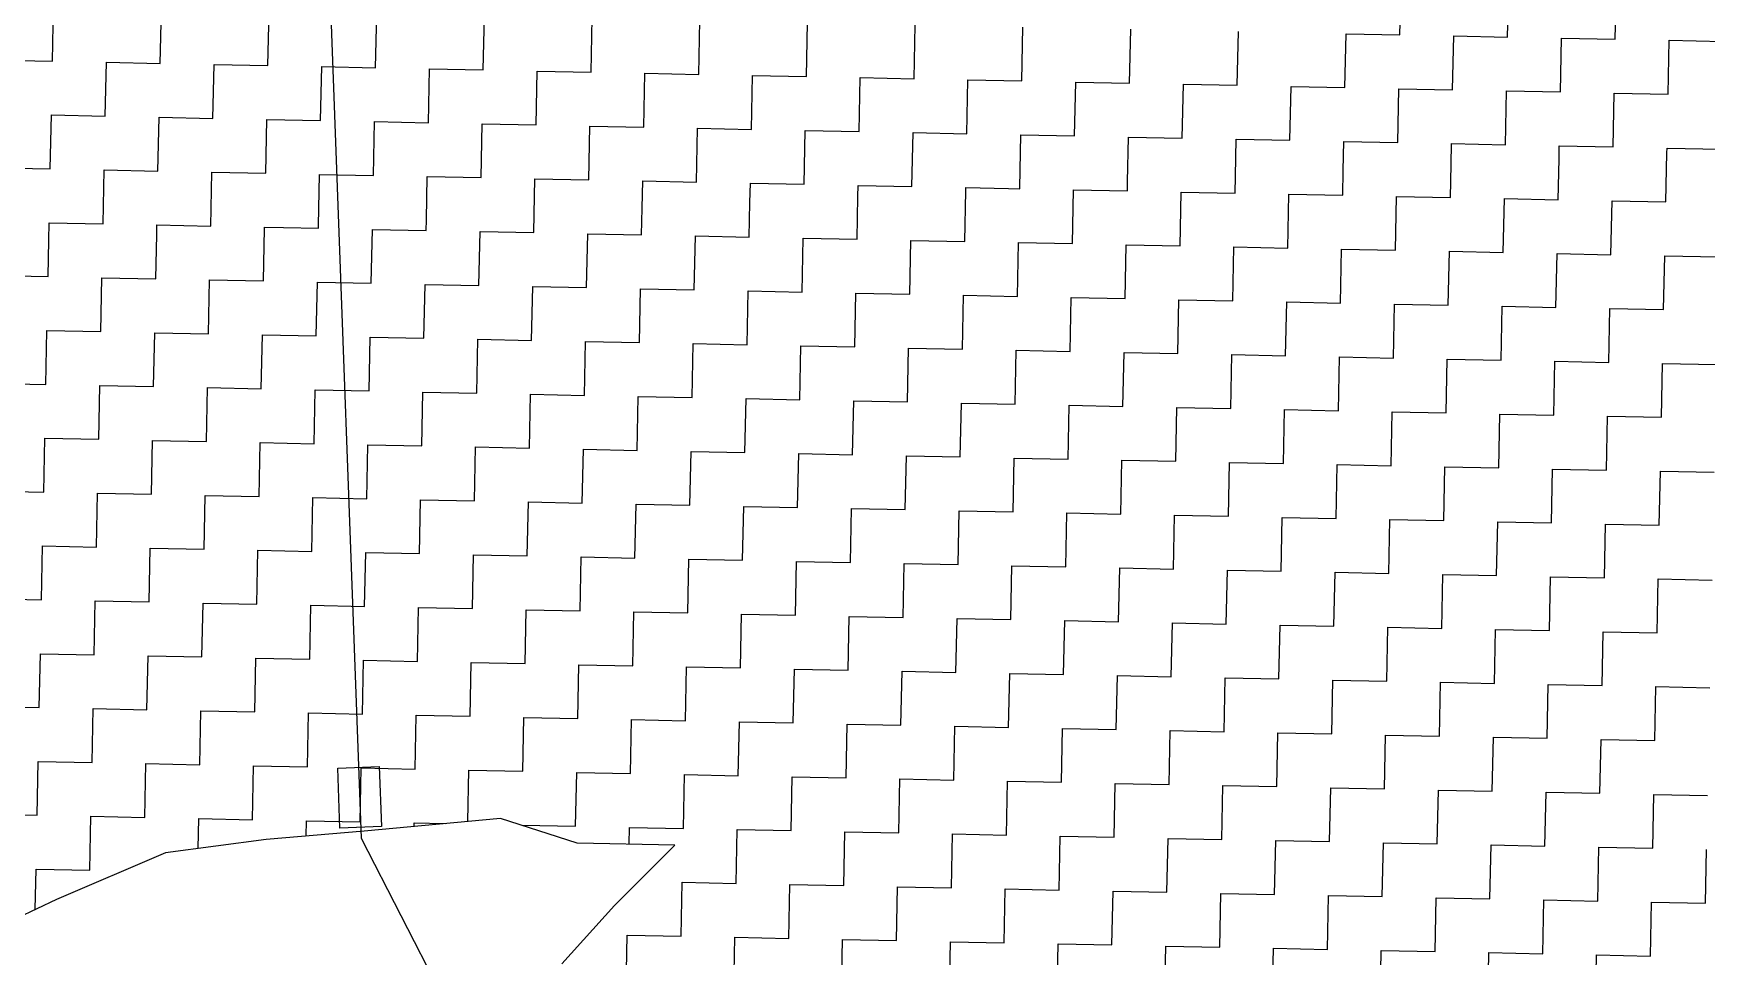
# Model space of a CAD drawing. Header units: metres. Extents: x 276691 to 279396, y 2061581 to 2064323.
# Drawn here: x 278799.7 to 278993.2, y 2063577.7 to 2063684.5 of the extents above; entities that cross this region are included whole.
import ezdxf

# ---------------------------------------------------------------- set-up
doc = ezdxf.new("R2010")
doc.units = ezdxf.units.M
doc.layers.add('POLY_HATCH', color=12, linetype='Continuous')
doc.layers.add('POLY_PARCEL', color=6, linetype='Continuous')

msp = doc.modelspace()

# ---------------------------------------------------------------- linework, layer by layer
msp.add_lwpolyline([(278835.14, 2063592.55), (278834.89, 2063599.48), (278839.68, 2063599.66), (278839.94, 2063592.73)], close=True)
at = {"layer": 'POLY_HATCH', "linetype": 'Continuous'}
for p, q in [((278957.77, 2063684.3), (278957.9, 2063690.53)), ((278970.23, 2063684.05), (278970.36, 2063690.28)), ((278982.69, 2063683.8), (278982.82, 2063690.03)), ((278801.89, 2063681.26), (278802.01, 2063687.49)), ((278814.35, 2063681), (278814.48, 2063687.23)), ((278826.81, 2063680.75), (278826.94, 2063686.98)), ((278839.27, 2063680.49), (278839.4, 2063686.72)), ((278851.73, 2063680.24), (278851.86, 2063686.47)), ((278864.19, 2063679.98), (278864.32, 2063686.21)), ((278876.65, 2063679.73), (278876.78, 2063685.96)), ((278889.11, 2063679.47), (278889.24, 2063685.7)), ((278901.57, 2063679.22), (278901.7, 2063685.45)), ((278914.03, 2063678.97), (278914.16, 2063685.2)), ((278926.49, 2063678.71), (278926.62, 2063684.94)), ((278938.95, 2063678.46), (278939.08, 2063684.69)), ((278951.41, 2063678.2), (278951.54, 2063684.43)), ((278951.54, 2063684.43), (278957.77, 2063684.3)), ((278963.87, 2063677.95), (278964, 2063684.18)), ((278964, 2063684.18), (278970.23, 2063684.05)), ((278976.33, 2063677.69), (278976.46, 2063683.92)), ((278976.46, 2063683.92), (278982.69, 2063683.8)), ((278988.79, 2063677.44), (278988.92, 2063683.67)), ((278988.92, 2063683.67), (278995.15, 2063683.54)), ((278795.66, 2063681.38), (278801.89, 2063681.26)), ((278807.99, 2063674.9), (278808.12, 2063681.13)), ((278808.12, 2063681.13), (278814.35, 2063681)), ((278820.45, 2063674.64), (278820.58, 2063680.87)), ((278820.58, 2063680.87), (278826.81, 2063680.75)), ((278832.91, 2063674.39), (278833.04, 2063680.62)), ((278833.04, 2063680.62), (278839.27, 2063680.49)), ((278845.37, 2063674.13), (278845.5, 2063680.37)), ((278845.5, 2063680.37), (278851.73, 2063680.24)), ((278857.83, 2063673.88), (278857.96, 2063680.11)), ((278857.96, 2063680.11), (278864.19, 2063679.98)), ((278870.29, 2063673.63), (278870.42, 2063679.86)), ((278870.42, 2063679.86), (278876.65, 2063679.73)), ((278882.75, 2063673.37), (278882.88, 2063679.6)), ((278882.88, 2063679.6), (278889.11, 2063679.47)), ((278895.21, 2063673.12), (278895.34, 2063679.35)), ((278895.34, 2063679.35), (278901.57, 2063679.22)), ((278907.67, 2063672.86), (278907.8, 2063679.09)), ((278907.8, 2063679.09), (278914.03, 2063678.97)), ((278920.13, 2063672.61), (278920.26, 2063678.84)), ((278920.26, 2063678.84), (278926.49, 2063678.71)), ((278932.59, 2063672.35), (278932.72, 2063678.58)), ((278932.72, 2063678.58), (278938.95, 2063678.46)), ((278945.05, 2063672.1), (278945.18, 2063678.33)), ((278945.18, 2063678.33), (278951.41, 2063678.2)), ((278957.52, 2063671.84), (278957.64, 2063678.07)), ((278957.64, 2063678.07), (278963.87, 2063677.95)), ((278969.98, 2063671.59), (278970.1, 2063677.82)), ((278970.1, 2063677.82), (278976.33, 2063677.69)), ((278982.44, 2063671.34), (278982.56, 2063677.57)), ((278982.56, 2063677.57), (278988.79, 2063677.44)), ((278801.63, 2063668.8), (278801.76, 2063675.03)), ((278801.76, 2063675.03), (278807.99, 2063674.9)), ((278814.09, 2063668.54), (278814.22, 2063674.77)), ((278814.22, 2063674.77), (278820.45, 2063674.64)), ((278826.55, 2063668.29), (278826.68, 2063674.52)), ((278826.68, 2063674.52), (278832.91, 2063674.39)), ((278839.01, 2063668.03), (278839.14, 2063674.26)), ((278839.14, 2063674.26), (278845.37, 2063674.13)), ((278851.47, 2063667.78), (278851.6, 2063674.01)), ((278851.6, 2063674.01), (278857.83, 2063673.88)), ((278863.93, 2063667.52), (278864.06, 2063673.75)), ((278864.06, 2063673.75), (278870.29, 2063673.63)), ((278876.4, 2063667.27), (278876.52, 2063673.5)), ((278876.52, 2063673.5), (278882.75, 2063673.37)), ((278888.86, 2063667.01), (278888.98, 2063673.24)), ((278888.98, 2063673.24), (278895.21, 2063673.12)), ((278901.32, 2063666.76), (278901.44, 2063672.99)), ((278901.44, 2063672.99), (278907.67, 2063672.86)), ((278913.78, 2063666.6), (278913.9, 2063672.73)), ((278913.9, 2063672.73), (278920.13, 2063672.61)), ((278926.26, 2063667.28), (278926.36, 2063672.48)), ((278926.36, 2063672.48), (278932.59, 2063672.35)), ((278938.74, 2063667.95), (278938.82, 2063672.23)), ((278938.82, 2063672.23), (278945.05, 2063672.1)), ((278951.22, 2063668.62), (278951.29, 2063671.97)), ((278951.29, 2063671.97), (278957.52, 2063671.84)), ((278963.7, 2063669.29), (278963.75, 2063671.72)), ((278963.75, 2063671.72), (278969.98, 2063671.59)), ((278976.18, 2063669.97), (278976.21, 2063671.46)), ((278976.21, 2063671.46), (278982.44, 2063671.34)), ((278988.65, 2063670.64), (278988.67, 2063671.21)), ((278988.67, 2063671.21), (278994.9, 2063671.08)), ((278795.4, 2063668.92), (278801.63, 2063668.8)), ((278963.62, 2063665.49), (278963.7, 2063669.29)), ((278976.08, 2063665.23), (278976.18, 2063669.97)), ((278988.54, 2063664.98), (278988.65, 2063670.64)), ((278807.74, 2063662.44), (278807.86, 2063668.67)), ((278807.86, 2063668.67), (278814.09, 2063668.54)), ((278820.2, 2063662.18), (278820.32, 2063668.41)), ((278820.32, 2063668.41), (278826.55, 2063668.29)), ((278832.66, 2063662.23), (278832.78, 2063668.16)), ((278832.78, 2063668.16), (278839.01, 2063668.03)), ((278845.14, 2063662.9), (278845.24, 2063667.9)), ((278845.24, 2063667.9), (278851.47, 2063667.78)), ((278857.62, 2063663.57), (278857.7, 2063667.65)), ((278857.7, 2063667.65), (278863.93, 2063667.52)), ((278870.1, 2063664.25), (278870.17, 2063667.4)), ((278870.17, 2063667.4), (278876.4, 2063667.27)), ((278882.58, 2063664.92), (278882.63, 2063667.14)), ((278882.63, 2063667.14), (278888.86, 2063667.01)), ((278926.24, 2063666.25), (278926.26, 2063667.28)), ((278938.7, 2063666), (278938.74, 2063667.95)), ((278951.16, 2063665.74), (278951.22, 2063668.62)), ((278894.96, 2063660.66), (278895.06, 2063665.59)), ((278895.06, 2063665.59), (278895.09, 2063666.89)), ((278895.09, 2063666.89), (278901.32, 2063666.76)), ((278907.42, 2063660.4), (278907.54, 2063666.27)), ((278907.54, 2063666.27), (278907.55, 2063666.63)), ((278907.55, 2063666.63), (278912.47, 2063666.53)), ((278912.47, 2063666.53), (278913.78, 2063666.5)), ((278913.78, 2063666.5), (278913.78, 2063666.6)), ((278919.88, 2063660.15), (278920.01, 2063666.38)), ((278920.01, 2063666.38), (278926.24, 2063666.25)), ((278932.34, 2063659.89), (278932.47, 2063666.12)), ((278932.47, 2063666.12), (278938.7, 2063666)), ((278944.8, 2063659.64), (278944.93, 2063665.87)), ((278944.93, 2063665.87), (278951.16, 2063665.74)), ((278957.26, 2063659.38), (278957.39, 2063665.61)), ((278957.39, 2063665.61), (278963.62, 2063665.49)), ((278969.72, 2063659.13), (278969.85, 2063665.36)), ((278969.85, 2063665.36), (278976.08, 2063665.23)), ((278982.18, 2063658.87), (278982.31, 2063665.1)), ((278982.31, 2063665.1), (278988.54, 2063664.98)), ((278857.58, 2063661.42), (278857.62, 2063663.57)), ((278870.04, 2063661.17), (278870.1, 2063664.25)), ((278882.5, 2063660.91), (278882.58, 2063664.92)), ((278801.46, 2063660.55), (278801.51, 2063662.57)), ((278801.51, 2063662.57), (278807.74, 2063662.44)), ((278813.84, 2063656.08), (278813.94, 2063661.22)), ((278813.94, 2063661.22), (278813.97, 2063662.31)), ((278813.97, 2063662.31), (278820.2, 2063662.18)), ((278826.3, 2063655.83), (278826.42, 2063661.89)), ((278826.42, 2063661.89), (278826.43, 2063662.06)), ((278826.43, 2063662.06), (278828.63, 2063662.01)), ((278828.63, 2063662.01), (278832.66, 2063661.93)), ((278832.66, 2063661.93), (278832.66, 2063662.23)), ((278838.76, 2063655.57), (278838.89, 2063661.8)), ((278838.89, 2063661.8), (278845.12, 2063661.67)), ((278845.12, 2063661.67), (278845.14, 2063662.9)), ((278851.22, 2063655.32), (278851.35, 2063661.55)), ((278851.35, 2063661.55), (278857.58, 2063661.42)), ((278863.68, 2063655.06), (278863.81, 2063661.29)), ((278863.81, 2063661.29), (278870.04, 2063661.17)), ((278801.38, 2063656.34), (278801.46, 2063660.55)), ((278876.14, 2063654.81), (278876.27, 2063661.04)), ((278876.27, 2063661.04), (278882.5, 2063660.91)), ((278888.6, 2063654.55), (278888.73, 2063660.78)), ((278888.73, 2063660.78), (278894.96, 2063660.66)), ((278901.06, 2063654.3), (278901.19, 2063660.53)), ((278901.19, 2063660.53), (278907.42, 2063660.4)), ((278913.52, 2063654.04), (278913.65, 2063660.27)), ((278913.65, 2063660.27), (278919.88, 2063660.15)), ((278925.98, 2063653.79), (278926.11, 2063660.02)), ((278926.11, 2063660.02), (278932.34, 2063659.89)), ((278938.44, 2063653.54), (278938.57, 2063659.77)), ((278938.57, 2063659.77), (278944.8, 2063659.64)), ((278950.9, 2063653.28), (278951.03, 2063659.51)), ((278951.03, 2063659.51), (278957.26, 2063659.38)), ((278963.36, 2063653.03), (278963.49, 2063659.26)), ((278963.49, 2063659.26), (278969.72, 2063659.13)), ((278975.82, 2063652.77), (278975.95, 2063659)), ((278975.95, 2063659), (278982.18, 2063658.87)), ((278988.28, 2063652.52), (278988.41, 2063658.75)), ((278988.41, 2063658.75), (278994.64, 2063658.62)), ((278795.15, 2063656.46), (278801.38, 2063656.34)), ((278807.48, 2063649.98), (278807.61, 2063656.21)), ((278807.61, 2063656.21), (278813.84, 2063656.08)), ((278819.94, 2063649.72), (278820.07, 2063655.95)), ((278820.07, 2063655.95), (278826.3, 2063655.83)), ((278832.4, 2063649.47), (278832.53, 2063655.7)), ((278832.53, 2063655.7), (278838.76, 2063655.57)), ((278844.86, 2063649.21), (278844.99, 2063655.44)), ((278844.99, 2063655.44), (278851.22, 2063655.32)), ((278857.32, 2063648.96), (278857.45, 2063655.19)), ((278857.45, 2063655.19), (278863.68, 2063655.06)), ((278869.78, 2063648.71), (278869.91, 2063654.94)), ((278869.91, 2063654.94), (278876.14, 2063654.81)), ((278882.24, 2063648.45), (278882.37, 2063654.68)), ((278882.37, 2063654.68), (278888.6, 2063654.55)), ((278894.7, 2063648.2), (278894.83, 2063654.43)), ((278894.83, 2063654.43), (278901.06, 2063654.3)), ((278907.16, 2063647.94), (278907.29, 2063654.17)), ((278907.29, 2063654.17), (278913.52, 2063654.04)), ((278919.62, 2063647.69), (278919.75, 2063653.92)), ((278919.75, 2063653.92), (278925.98, 2063653.79)), ((278932.09, 2063647.43), (278932.21, 2063653.66)), ((278932.21, 2063653.66), (278938.44, 2063653.54)), ((278944.55, 2063647.18), (278944.67, 2063653.41)), ((278944.67, 2063653.41), (278950.9, 2063653.28)), ((278957.01, 2063646.92), (278957.13, 2063653.15)), ((278957.13, 2063653.15), (278963.36, 2063653.03)), ((278969.47, 2063646.67), (278969.59, 2063652.9)), ((278969.59, 2063652.9), (278975.82, 2063652.77)), ((278981.93, 2063646.41), (278982.05, 2063652.64)), ((278982.05, 2063652.64), (278988.28, 2063652.52)), ((278801.12, 2063643.87), (278801.25, 2063650.11)), ((278801.25, 2063650.11), (278807.48, 2063649.98)), ((278813.58, 2063643.62), (278813.71, 2063649.85)), ((278813.71, 2063649.85), (278819.94, 2063649.72)), ((278826.04, 2063643.37), (278826.17, 2063649.6)), ((278826.17, 2063649.6), (278832.4, 2063649.47)), ((278838.51, 2063643.11), (278838.63, 2063649.34)), ((278838.63, 2063649.34), (278844.86, 2063649.21)), ((278850.97, 2063642.86), (278851.09, 2063649.09)), ((278851.09, 2063649.09), (278857.32, 2063648.96)), ((278863.43, 2063642.6), (278863.55, 2063648.83)), ((278863.55, 2063648.83), (278869.78, 2063648.71)), ((278875.89, 2063642.35), (278876.01, 2063648.58)), ((278876.01, 2063648.58), (278882.24, 2063648.45)), ((278888.35, 2063642.09), (278888.47, 2063648.32)), ((278888.47, 2063648.32), (278894.7, 2063648.2)), ((278900.81, 2063641.84), (278900.93, 2063648.07)), ((278900.93, 2063648.07), (278907.16, 2063647.94)), ((278913.27, 2063641.58), (278913.39, 2063647.81)), ((278913.39, 2063647.81), (278919.62, 2063647.69)), ((278925.73, 2063641.33), (278925.86, 2063647.56)), ((278925.86, 2063647.56), (278932.09, 2063647.43)), ((278938.19, 2063641.07), (278938.32, 2063647.31)), ((278938.32, 2063647.31), (278944.55, 2063647.18)), ((278950.65, 2063640.82), (278950.78, 2063647.05)), ((278950.78, 2063647.05), (278957.01, 2063646.92)), ((278963.11, 2063640.57), (278963.24, 2063646.8)), ((278963.24, 2063646.8), (278969.47, 2063646.67)), ((278975.57, 2063640.31), (278975.7, 2063646.54)), ((278975.7, 2063646.54), (278981.93, 2063646.41)), ((278988.03, 2063640.06), (278988.16, 2063646.29)), ((278988.16, 2063646.29), (278994.39, 2063646.16)), ((278794.89, 2063644), (278801.12, 2063643.87)), ((278807.23, 2063637.52), (278807.35, 2063643.75)), ((278807.35, 2063643.75), (278813.58, 2063643.62)), ((278819.69, 2063637.26), (278819.81, 2063643.49)), ((278819.81, 2063643.49), (278826.04, 2063643.37)), ((278832.15, 2063637.01), (278832.27, 2063643.24)), ((278832.27, 2063643.24), (278838.51, 2063643.11)), ((278844.61, 2063636.75), (278844.74, 2063642.98)), ((278844.74, 2063642.98), (278850.97, 2063642.86)), ((278857.07, 2063636.5), (278857.2, 2063642.73)), ((278857.2, 2063642.73), (278863.43, 2063642.6)), ((278869.53, 2063636.24), (278869.66, 2063642.47)), ((278869.66, 2063642.47), (278875.89, 2063642.35)), ((278881.99, 2063635.99), (278882.12, 2063642.22)), ((278882.12, 2063642.22), (278888.35, 2063642.09)), ((278894.45, 2063635.74), (278894.58, 2063641.97)), ((278894.58, 2063641.97), (278900.81, 2063641.84)), ((278906.91, 2063635.48), (278907.04, 2063641.71)), ((278907.04, 2063641.71), (278913.27, 2063641.58)), ((278919.37, 2063635.23), (278919.5, 2063641.46)), ((278919.5, 2063641.46), (278925.73, 2063641.33)), ((278931.83, 2063634.97), (278931.96, 2063641.2)), ((278931.96, 2063641.2), (278938.19, 2063641.07)), ((278944.29, 2063634.72), (278944.42, 2063640.95)), ((278944.42, 2063640.95), (278950.65, 2063640.82)), ((278956.75, 2063634.46), (278956.88, 2063640.69)), ((278956.88, 2063640.69), (278963.11, 2063640.57)), ((278969.21, 2063634.21), (278969.34, 2063640.44)), ((278969.34, 2063640.44), (278975.57, 2063640.31)), ((278981.67, 2063633.95), (278981.8, 2063640.18)), ((278981.8, 2063640.18), (278988.03, 2063640.06)), ((278800.87, 2063631.41), (278801, 2063637.64)), ((278801, 2063637.64), (278807.23, 2063637.52)), ((278813.33, 2063631.16), (278813.46, 2063637.39)), ((278813.46, 2063637.39), (278819.69, 2063637.26)), ((278825.79, 2063630.91), (278825.92, 2063637.14)), ((278825.92, 2063637.14), (278832.15, 2063637.01)), ((278838.25, 2063630.65), (278838.38, 2063636.88)), ((278838.38, 2063636.88), (278844.61, 2063636.75)), ((278850.71, 2063630.4), (278850.84, 2063636.63)), ((278850.84, 2063636.63), (278857.07, 2063636.5)), ((278863.17, 2063630.14), (278863.3, 2063636.37)), ((278863.3, 2063636.37), (278869.53, 2063636.24)), ((278875.63, 2063629.89), (278875.76, 2063636.12)), ((278875.76, 2063636.12), (278881.99, 2063635.99)), ((278888.09, 2063629.63), (278888.22, 2063635.86)), ((278888.22, 2063635.86), (278894.45, 2063635.74)), ((278900.55, 2063629.38), (278900.68, 2063635.61)), ((278900.68, 2063635.61), (278906.91, 2063635.48)), ((278913.01, 2063629.12), (278913.14, 2063635.35)), ((278913.14, 2063635.35), (278919.37, 2063635.23)), ((278925.47, 2063628.87), (278925.6, 2063635.1)), ((278925.6, 2063635.1), (278931.83, 2063634.97)), ((278937.93, 2063628.61), (278938.06, 2063634.84)), ((278938.06, 2063634.84), (278944.29, 2063634.72)), ((278950.39, 2063628.36), (278950.52, 2063634.59)), ((278950.52, 2063634.59), (278956.75, 2063634.46)), ((278962.85, 2063628.11), (278962.98, 2063634.34)), ((278962.98, 2063634.34), (278969.21, 2063634.21)), ((278975.31, 2063627.85), (278975.44, 2063634.08)), ((278975.44, 2063634.08), (278981.67, 2063633.95)), ((278987.78, 2063627.6), (278987.9, 2063633.83)), ((278987.9, 2063633.83), (278994.13, 2063633.7)), ((278794.64, 2063631.54), (278800.87, 2063631.41)), ((278806.97, 2063625.06), (278807.1, 2063631.29)), ((278807.1, 2063631.29), (278813.33, 2063631.16)), ((278819.43, 2063624.8), (278819.56, 2063631.03)), ((278819.56, 2063631.03), (278825.79, 2063630.91)), ((278831.89, 2063624.55), (278832.02, 2063630.78)), ((278832.02, 2063630.78), (278838.25, 2063630.65)), ((278844.35, 2063624.29), (278844.48, 2063630.52)), ((278844.48, 2063630.52), (278850.71, 2063630.4)), ((278856.81, 2063624.04), (278856.94, 2063630.27)), ((278856.94, 2063630.27), (278863.17, 2063630.14)), ((278869.27, 2063623.78), (278869.4, 2063630.01)), ((278869.4, 2063630.01), (278875.63, 2063629.89)), ((278881.73, 2063623.53), (278881.86, 2063629.76)), ((278881.86, 2063629.76), (278888.09, 2063629.63)), ((278894.2, 2063623.28), (278894.32, 2063629.51)), ((278894.32, 2063629.51), (278900.55, 2063629.38)), ((278906.66, 2063623.02), (278906.78, 2063629.25)), ((278906.78, 2063629.25), (278913.01, 2063629.12)), ((278919.12, 2063622.77), (278919.24, 2063629)), ((278919.24, 2063629), (278925.47, 2063628.87)), ((278931.58, 2063622.51), (278931.7, 2063628.74)), ((278931.7, 2063628.74), (278937.93, 2063628.61)), ((278944.04, 2063622.26), (278944.16, 2063628.49)), ((278944.16, 2063628.49), (278950.39, 2063628.36)), ((278956.5, 2063622), (278956.62, 2063628.23)), ((278956.62, 2063628.23), (278962.85, 2063628.11)), ((278968.96, 2063621.75), (278969.08, 2063627.98)), ((278969.08, 2063627.98), (278975.31, 2063627.85)), ((278981.42, 2063621.49), (278981.55, 2063627.72)), ((278981.55, 2063627.72), (278987.78, 2063627.6)), ((278800.61, 2063618.95), (278800.74, 2063625.18)), ((278800.74, 2063625.18), (278806.97, 2063625.06)), ((278813.08, 2063618.7), (278813.2, 2063624.93)), ((278813.2, 2063624.93), (278819.43, 2063624.8)), ((278825.54, 2063618.44), (278825.66, 2063624.68)), ((278825.66, 2063624.68), (278831.89, 2063624.55)), ((278838, 2063618.19), (278838.12, 2063624.42)), ((278838.12, 2063624.42), (278844.35, 2063624.29)), ((278850.46, 2063617.94), (278850.58, 2063624.17)), ((278850.58, 2063624.17), (278856.81, 2063624.04)), ((278862.92, 2063617.68), (278863.04, 2063623.91)), ((278863.04, 2063623.91), (278869.27, 2063623.78)), ((278875.38, 2063617.43), (278875.5, 2063623.66)), ((278875.5, 2063623.66), (278881.73, 2063623.53)), ((278887.84, 2063617.17), (278887.96, 2063623.4)), ((278887.96, 2063623.4), (278894.2, 2063623.28)), ((278900.3, 2063616.92), (278900.43, 2063623.15)), ((278900.43, 2063623.15), (278906.66, 2063623.02)), ((278912.76, 2063616.66), (278912.89, 2063622.89)), ((278912.89, 2063622.89), (278919.12, 2063622.77)), ((278925.22, 2063616.41), (278925.35, 2063622.64)), ((278925.35, 2063622.64), (278931.58, 2063622.51)), ((278937.68, 2063616.15), (278937.81, 2063622.38)), ((278937.81, 2063622.38), (278944.04, 2063622.26)), ((278950.14, 2063615.9), (278950.27, 2063622.13)), ((278950.27, 2063622.13), (278956.5, 2063622)), ((278962.6, 2063615.64), (278962.73, 2063621.88)), ((278962.73, 2063621.88), (278968.96, 2063621.75)), ((278975.06, 2063615.39), (278975.19, 2063621.62)), ((278975.19, 2063621.62), (278981.42, 2063621.49)), ((278987.52, 2063615.14), (278987.65, 2063621.37)), ((278987.65, 2063621.37), (278993.88, 2063621.24)), ((278794.38, 2063619.08), (278800.61, 2063618.95)), ((278806.72, 2063612.6), (278806.84, 2063618.83)), ((278806.84, 2063618.83), (278813.08, 2063618.7)), ((278819.18, 2063612.34), (278819.31, 2063618.57)), ((278819.31, 2063618.57), (278825.54, 2063618.44)), ((278831.64, 2063612.09), (278831.77, 2063618.32)), ((278831.77, 2063618.32), (278838, 2063618.19)), ((278844.1, 2063611.83), (278844.23, 2063618.06)), ((278844.23, 2063618.06), (278850.46, 2063617.94)), ((278856.56, 2063611.58), (278856.69, 2063617.81)), ((278856.69, 2063617.81), (278862.92, 2063617.68)), ((278869.02, 2063611.32), (278869.15, 2063617.55)), ((278869.15, 2063617.55), (278875.38, 2063617.43)), ((278881.48, 2063611.07), (278881.61, 2063617.3)), ((278881.61, 2063617.3), (278887.84, 2063617.17)), ((278893.94, 2063610.81), (278894.07, 2063617.04)), ((278894.07, 2063617.04), (278900.3, 2063616.92)), ((278906.4, 2063610.56), (278906.53, 2063616.79)), ((278906.53, 2063616.79), (278912.76, 2063616.66)), ((278918.86, 2063610.31), (278918.99, 2063616.54)), ((278918.99, 2063616.54), (278925.22, 2063616.41)), ((278931.32, 2063610.05), (278931.45, 2063616.28)), ((278931.45, 2063616.28), (278937.68, 2063616.15)), ((278943.78, 2063609.8), (278943.91, 2063616.03)), ((278943.91, 2063616.03), (278950.14, 2063615.9)), ((278956.24, 2063609.54), (278956.37, 2063615.77)), ((278956.37, 2063615.77), (278962.6, 2063615.64)), ((278968.7, 2063609.29), (278968.83, 2063615.52)), ((278968.83, 2063615.52), (278975.06, 2063615.39)), ((278981.16, 2063609.03), (278981.29, 2063615.26)), ((278981.29, 2063615.26), (278987.52, 2063615.14)), ((278800.36, 2063606.49), (278800.49, 2063612.72)), ((278800.49, 2063612.72), (278806.72, 2063612.6)), ((278812.82, 2063606.24), (278812.95, 2063612.47)), ((278812.95, 2063612.47), (278819.18, 2063612.34)), ((278825.28, 2063605.98), (278825.41, 2063612.21)), ((278825.41, 2063612.21), (278831.64, 2063612.09)), ((278837.74, 2063605.73), (278837.87, 2063611.96)), ((278837.87, 2063611.96), (278844.1, 2063611.83)), ((278850.2, 2063605.48), (278850.33, 2063611.71)), ((278850.33, 2063611.71), (278856.56, 2063611.58)), ((278862.66, 2063605.22), (278862.79, 2063611.45)), ((278862.79, 2063611.45), (278869.02, 2063611.32)), ((278875.12, 2063604.97), (278875.25, 2063611.2)), ((278875.25, 2063611.2), (278881.48, 2063611.07)), ((278887.58, 2063604.71), (278887.71, 2063610.94)), ((278887.71, 2063610.94), (278893.94, 2063610.81)), ((278900.04, 2063604.46), (278900.17, 2063610.69)), ((278900.17, 2063610.69), (278906.4, 2063610.56)), ((278912.5, 2063604.2), (278912.63, 2063610.43)), ((278912.63, 2063610.43), (278918.86, 2063610.31)), ((278924.96, 2063603.95), (278925.09, 2063610.18)), ((278925.09, 2063610.18), (278931.32, 2063610.05)), ((278937.42, 2063603.69), (278937.55, 2063609.92)), ((278937.55, 2063609.92), (278943.78, 2063609.8)), ((278949.89, 2063603.44), (278950.01, 2063609.67)), ((278950.01, 2063609.67), (278956.24, 2063609.54)), ((278962.35, 2063603.18), (278962.47, 2063609.41)), ((278962.47, 2063609.41), (278968.7, 2063609.29)), ((278974.81, 2063602.93), (278974.93, 2063609.16)), ((278974.93, 2063609.16), (278981.16, 2063609.03)), ((278987.27, 2063602.68), (278987.39, 2063608.91)), ((278987.39, 2063608.91), (278993.62, 2063608.78)), ((278794.13, 2063606.62), (278800.36, 2063606.49)), ((278806.46, 2063600.14), (278806.59, 2063606.37)), ((278806.59, 2063606.37), (278812.82, 2063606.24)), ((278818.92, 2063599.88), (278819.05, 2063606.11)), ((278819.05, 2063606.11), (278825.28, 2063605.98)), ((278831.38, 2063599.63), (278831.51, 2063605.86)), ((278831.51, 2063605.86), (278837.74, 2063605.73)), ((278843.84, 2063599.37), (278843.97, 2063605.6)), ((278843.97, 2063605.6), (278850.2, 2063605.48)), ((278856.3, 2063599.12), (278856.43, 2063605.35)), ((278856.43, 2063605.35), (278862.66, 2063605.22)), ((278868.77, 2063598.86), (278868.89, 2063605.09)), ((278868.89, 2063605.09), (278875.12, 2063604.97)), ((278881.23, 2063598.61), (278881.35, 2063604.84)), ((278881.35, 2063604.84), (278887.58, 2063604.71)), ((278893.69, 2063598.35), (278893.81, 2063604.58)), ((278893.81, 2063604.58), (278900.04, 2063604.46)), ((278906.15, 2063598.1), (278906.27, 2063604.33)), ((278906.27, 2063604.33), (278912.5, 2063604.2)), ((278918.61, 2063597.85), (278918.73, 2063604.08)), ((278918.73, 2063604.08), (278924.96, 2063603.95)), ((278931.07, 2063597.59), (278931.19, 2063603.82)), ((278931.19, 2063603.82), (278937.42, 2063603.69)), ((278943.53, 2063597.34), (278943.65, 2063603.57)), ((278943.65, 2063603.57), (278949.89, 2063603.44)), ((278955.99, 2063597.08), (278956.12, 2063603.31)), ((278956.12, 2063603.31), (278962.35, 2063603.18)), ((278968.45, 2063596.83), (278968.58, 2063603.06)), ((278968.58, 2063603.06), (278974.81, 2063602.93)), ((278980.91, 2063596.57), (278981.04, 2063602.8)), ((278981.04, 2063602.8), (278987.27, 2063602.68)), ((278800.11, 2063594.03), (278800.23, 2063600.26)), ((278800.23, 2063600.26), (278806.46, 2063600.14)), ((278812.57, 2063593.78), (278812.69, 2063600.01)), ((278812.69, 2063600.01), (278818.92, 2063599.88)), ((278825.03, 2063593.52), (278825.15, 2063599.75)), ((278825.15, 2063599.75), (278831.38, 2063599.63)), ((278837.49, 2063593.27), (278837.61, 2063599.5)), ((278837.61, 2063599.5), (278843.84, 2063599.37)), ((278849.95, 2063593.31), (278850.07, 2063599.25)), ((278850.07, 2063599.25), (278856.3, 2063599.12)), ((278862.41, 2063592.76), (278862.53, 2063598.99)), ((278862.53, 2063598.99), (278868.77, 2063598.86)), ((278874.87, 2063592.51), (278875, 2063598.74)), ((278875, 2063598.74), (278881.23, 2063598.61)), ((278887.33, 2063592.25), (278887.46, 2063598.48)), ((278887.46, 2063598.48), (278893.69, 2063598.35)), ((278899.79, 2063592), (278899.92, 2063598.23)), ((278899.92, 2063598.23), (278906.15, 2063598.1)), ((278912.25, 2063591.74), (278912.38, 2063597.97)), ((278912.38, 2063597.97), (278918.61, 2063597.85)), ((278924.71, 2063591.49), (278924.84, 2063597.72)), ((278924.84, 2063597.72), (278931.07, 2063597.59)), ((278937.17, 2063591.23), (278937.3, 2063597.46)), ((278937.3, 2063597.46), (278943.53, 2063597.34)), ((278949.63, 2063590.98), (278949.76, 2063597.21)), ((278949.76, 2063597.21), (278955.99, 2063597.08)), ((278962.09, 2063590.72), (278962.22, 2063596.95)), ((278962.22, 2063596.95), (278968.45, 2063596.83)), ((278974.55, 2063590.47), (278974.68, 2063596.7)), ((278974.68, 2063596.7), (278980.91, 2063596.57)), ((278987.01, 2063590.22), (278987.14, 2063596.45)), ((278987.14, 2063596.45), (278993.37, 2063596.32)), ((278793.88, 2063594.16), (278800.11, 2063594.03)), ((278806.21, 2063587.68), (278806.34, 2063593.91)), ((278806.34, 2063593.91), (278812.57, 2063593.78)), ((278818.73, 2063590.2), (278818.8, 2063593.65)), ((278818.8, 2063593.65), (278825.03, 2063593.52)), ((278831.22, 2063591.63), (278831.26, 2063593.4)), ((278831.26, 2063593.4), (278837.49, 2063593.27)), ((278843.71, 2063592.74), (278843.72, 2063593.14)), ((278843.72, 2063593.14), (278847.31, 2063593.07)), ((278856.18, 2063592.89), (278862.41, 2063592.76)), ((278856.18, 2063592.87), (278856.18, 2063592.89)), ((278868.6, 2063590.68), (278868.64, 2063592.63)), ((278868.64, 2063592.63), (278874.87, 2063592.51)), ((278880.97, 2063586.15), (278881.1, 2063592.38)), ((278881.1, 2063592.38), (278887.33, 2063592.25)), ((278893.43, 2063585.89), (278893.56, 2063592.12)), ((278893.56, 2063592.12), (278899.79, 2063592)), ((278905.89, 2063585.64), (278906.02, 2063591.87)), ((278906.02, 2063591.87), (278912.25, 2063591.74)), ((278918.35, 2063585.38), (278918.48, 2063591.62)), ((278918.48, 2063591.62), (278924.71, 2063591.49)), ((278930.81, 2063585.13), (278930.94, 2063591.36)), ((278930.94, 2063591.36), (278937.17, 2063591.23)), ((278943.27, 2063584.88), (278943.4, 2063591.11)), ((278943.4, 2063591.11), (278949.63, 2063590.98)), ((278955.73, 2063584.62), (278955.86, 2063590.85)), ((278955.86, 2063590.85), (278962.09, 2063590.72)), ((278968.19, 2063584.37), (278968.32, 2063590.6)), ((278968.32, 2063590.6), (278974.55, 2063590.47)), ((278980.65, 2063584.11), (278980.78, 2063590.34)), ((278980.78, 2063590.34), (278987.01, 2063590.22)), ((278993.11, 2063583.86), (278993.24, 2063590.09)), ((278799.88, 2063583.13), (278799.98, 2063587.8)), ((278799.98, 2063587.8), (278806.21, 2063587.68)), ((278874.61, 2063580.05), (278874.74, 2063586.28)), ((278874.74, 2063586.28), (278880.97, 2063586.15)), ((278887.07, 2063579.79), (278887.2, 2063586.02)), ((278887.2, 2063586.02), (278893.43, 2063585.89)), ((278899.53, 2063579.54), (278899.66, 2063585.77)), ((278899.66, 2063585.77), (278905.89, 2063585.64)), ((278911.99, 2063579.28), (278912.12, 2063585.51)), ((278912.12, 2063585.51), (278918.35, 2063585.38)), ((278924.46, 2063579.03), (278924.58, 2063585.26)), ((278924.58, 2063585.26), (278930.81, 2063585.13)), ((278936.92, 2063578.77), (278937.04, 2063585)), ((278937.04, 2063585), (278943.27, 2063584.88)), ((278949.38, 2063578.52), (278949.5, 2063584.75)), ((278949.5, 2063584.75), (278955.73, 2063584.62)), ((278961.84, 2063578.26), (278961.96, 2063584.49)), ((278961.96, 2063584.49), (278968.19, 2063584.37)), ((278974.3, 2063578.01), (278974.42, 2063584.24)), ((278974.42, 2063584.24), (278980.65, 2063584.11)), ((278986.76, 2063577.75), (278986.88, 2063583.98)), ((278986.88, 2063583.98), (278993.11, 2063583.86)), ((278868.26, 2063573.94), (278868.38, 2063580.17)), ((278868.38, 2063580.17), (278874.61, 2063580.05)), ((278880.72, 2063573.69), (278880.84, 2063579.92)), ((278880.84, 2063579.92), (278887.07, 2063579.79)), ((278893.18, 2063573.43), (278893.3, 2063579.66)), ((278893.3, 2063579.66), (278899.53, 2063579.54)), ((278905.64, 2063573.18), (278905.76, 2063579.41)), ((278905.76, 2063579.41), (278911.99, 2063579.28)), ((278918.1, 2063572.92), (278918.22, 2063579.15)), ((278918.22, 2063579.15), (278924.46, 2063579.03)), ((278930.56, 2063572.67), (278930.69, 2063578.9)), ((278930.69, 2063578.9), (278936.92, 2063578.77)), ((278943.02, 2063572.42), (278943.15, 2063578.65)), ((278943.15, 2063578.65), (278949.38, 2063578.52)), ((278955.48, 2063572.16), (278955.61, 2063578.39)), ((278955.61, 2063578.39), (278961.84, 2063578.26)), ((278967.94, 2063571.91), (278968.07, 2063578.14)), ((278968.07, 2063578.14), (278974.3, 2063578.01)), ((278980.4, 2063571.65), (278980.53, 2063577.88)), ((278980.53, 2063577.88), (278986.76, 2063577.75))]:
    msp.add_line(p, q, dxfattribs=at)
at = {"layer": 'POLY_HATCH'}
for p, q in [((278853.73, 2063593.66), (278837.93, 2063592.2)), ((278862.6, 2063590.81), (278853.73, 2063593.66)), ((278837.93, 2063592.2), (278826.6, 2063591.24)), ((278814.97, 2063589.7), (278802.36, 2063584.3)), ((278826.6, 2063591.24), (278814.97, 2063589.7)), ((278873.9, 2063590.57), (278862.6, 2063590.81)), ((278866.91, 2063583.58), (278873.9, 2063590.57)), ((278802.36, 2063584.3), (278789.14, 2063578.03)), ((278860.82, 2063576.86), (278866.91, 2063583.58))]:
    msp.add_line(p, q, dxfattribs=at)
at = {"layer": 'POLY_PARCEL'}
for p, q in [((278832.04, 2063742.51), (278837.59, 2063591.37)), ((278837.59, 2063591.37), (278880.02, 2063508.71))]:
    msp.add_line(p, q, dxfattribs=at)

doc.saveas('drawing.dxf')
